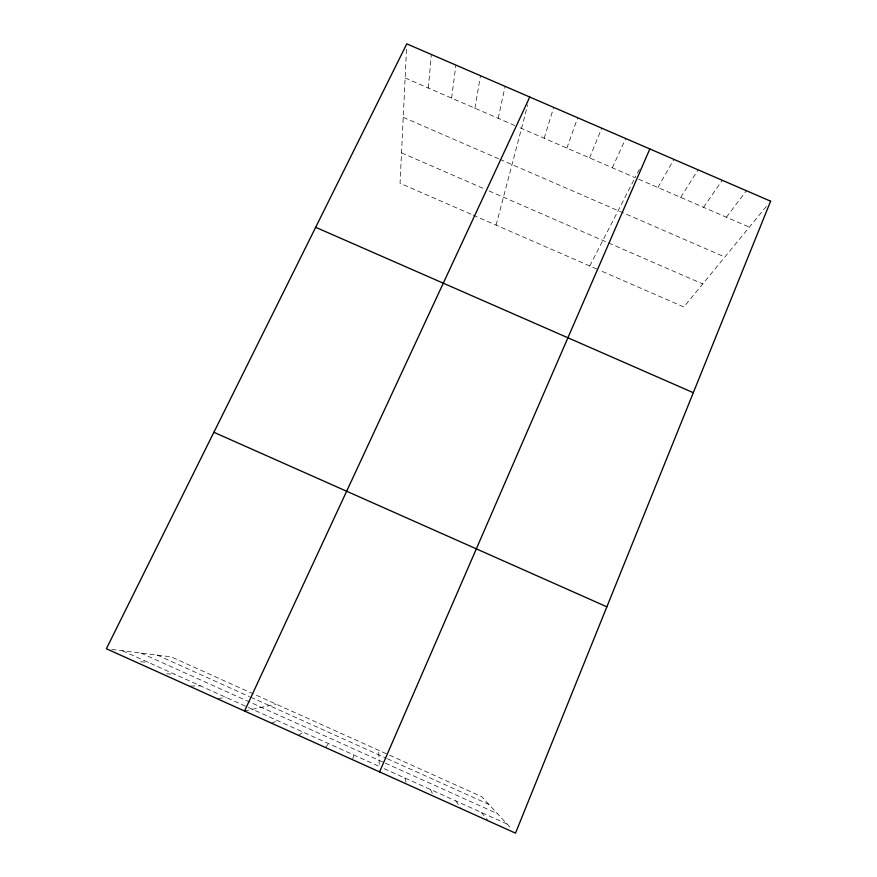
<?xml version="1.0" encoding="UTF-8"?>
<svg xmlns="http://www.w3.org/2000/svg" width="877" height="877" viewBox="0 0 877 877"><rect width="100%" height="100%" fill="white"/><g stroke="black" fill="none" stroke-linecap="round" stroke-linejoin="round"><path stroke-width="0.66" stroke-dasharray="4.38 3.29" d="M406.522 49.309L400.044 183.26L472.045 214.646M428.36 88.051L431.32 54.462M451.611 98.125L455.887 65.084M474.885 108.211L480.486 75.718M498.18 118.307L505.108 86.374M496.097 225.137L527.702 104.878M352.488 759.679L353.902 755.02M544.178 138.237L553.716 107.389M566.871 148.07L577.702 117.759M589.596 157.915L601.721 128.152M612.332 167.77L625.761 138.544M589.75 265.972L634.553 178.722M639.399 169.272L635.101 177.636L517.836 126.825M657.903 187.514L673.931 159.384M680.716 197.402L698.059 169.809M703.573 207.301L722.22 180.256M726.441 217.211L746.404 190.715M325.455 747.5L328.502 743.564M766.366 206.38L683.841 306.994L599.769 270.335M298.443 735.321L303.124 732.131M271.475 723.174L277.779 720.708M244.551 711.028L276.178 704.143M218.033 698.421L226.419 697.566M190.419 686.044L200.405 685.847M166.696 673.821L174.435 674.139M140.55 661.751L148.487 662.453M111.774 649.429L171.103 656.84L388.358 754.648M405.141 77.987L516.608 126.288M638.708 179.204L749.342 227.143M403.234 117.321L498.695 158.781M499.901 159.307L724.841 256.994M401.523 152.828L483.019 188.292M489.026 190.901L702.762 283.929M473.24 215.172L598.52 269.787M389.574 755.196L481.714 796.678L511.258 828.579M157.29 655.108L249.452 696.612M250.69 697.182L386.187 758.199M387.415 758.748L488.906 804.45M140.945 653.069L384.06 762.584M385.31 763.143L497.423 813.648M122.572 650.778L379.346 766.476L378.689 750.295M384.192 768.669L507.027 824.007M481.418 812.475L487.382 819.82M455.854 800.953L460.272 807.509M430.322 789.443L433.819 796.338M404.812 777.954L406.676 784.104"/><path stroke-width="1.32" d="M379.566 771.892L649.835 148.958M244.551 711.028L529.763 97.029M315.687 227.307L693.301 392.688M213.889 432.284L606.862 606.818M770.62 201.195L515.49 833.15L106.38 648.75L406.785 43.85L770.62 201.195"/></g></svg>
